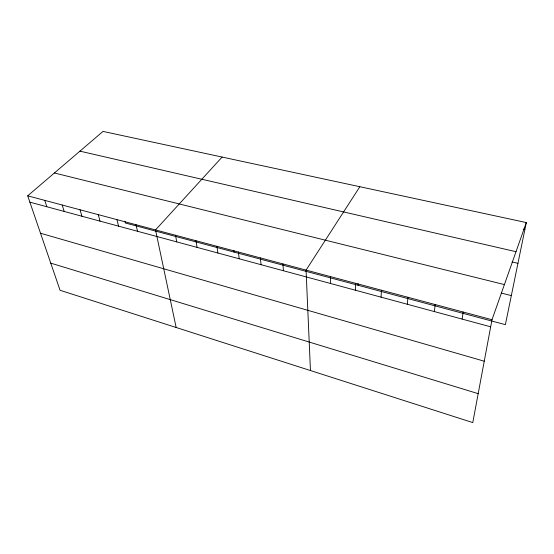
<?xml version="1.0" encoding="UTF-8"?>
<svg xmlns="http://www.w3.org/2000/svg" width="554" height="554" viewBox="0 0 554 554"><rect width="100%" height="100%" fill="white"/><g stroke="black" fill="none" stroke-linecap="round" stroke-linejoin="round"><path stroke-width="0.83" d="M355.516 290.248L355.62 283.323M358.071 285.262L358.106 283.627M381.09 297.166L381.408 290.206M407.356 304.271L407.91 297.276M434.357 311.577L435.16 304.548M462.119 319.083L463.179 312.02M526.3 222.563L492 319.713L472.777 422.584L60.054 290.275L27.7 195.818L103.016 131.416L526.3 222.563L505.38 324.665L125.329 222.992L124.934 221.365M359.851 186.726L306.064 270.096L310.455 370.55M222.112 157.059L155.515 229.924L176.158 327.497M523.191 229.127L524.88 229.494M79.942 151.145L516.016 251.703M512.083 261.952L517.948 263.337M54.403 172.98L504.403 284.59M501.342 293.08L511.335 295.601M27.7 195.818L492 319.713M29.868 202.155L490.678 326.812M40.518 233.241L484.244 361.208M50.753 263.136L478.185 393.652M44.763 200.368L46.841 206.746M62.207 205.028L64.181 211.434M80.039 209.786L81.909 216.233M98.266 214.647L100.025 221.136M116.915 219.626L118.563 226.143M135.993 224.716L137.517 231.274M175.5 235.256L176.761 241.89M195.964 240.72L197.079 247.389M216.919 246.308L217.888 253.019M233.878 250.408L234.093 252.091M238.386 252.035L239.203 258.78M260.387 257.908L261.038 264.687M282.942 263.926L283.419 270.74M330.509 276.619L330.613 283.51"/></g></svg>
